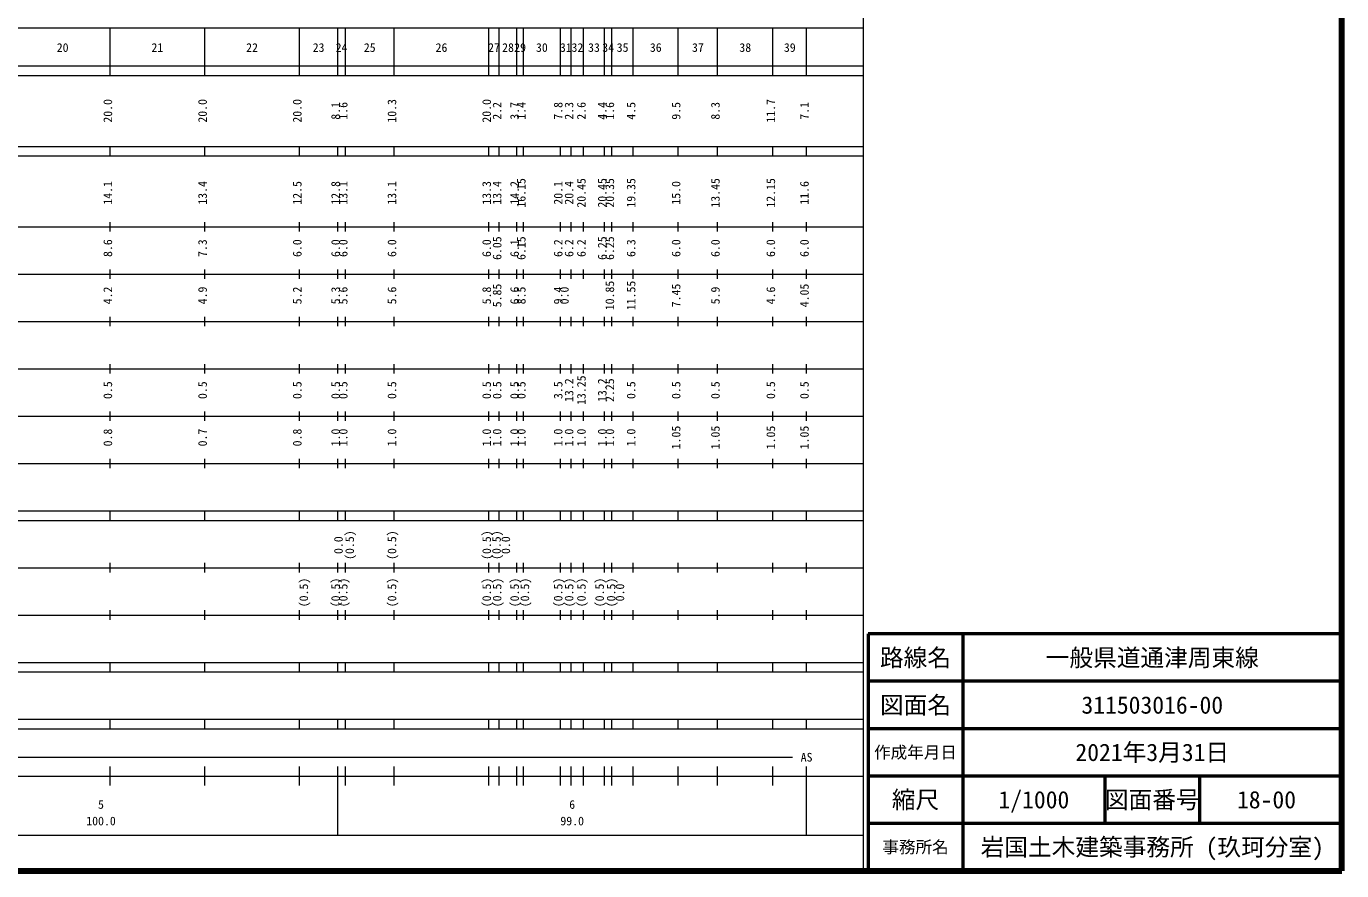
# Model space of a CAD drawing. Units: millimetres on the paper, enlarged 1000 times. Extents: x 40000 to 680000, y 20000 to 380000.
# Drawn here: x 402226 to 680000, y 20000 to 198357 of the extents above; entities that cross this region are included whole.
import ezdxf
from ezdxf.enums import TextEntityAlignment as Align

# ---------------------------------------------------------------- set-up
doc = ezdxf.new("R2010")
doc.units = ezdxf.units.MM
doc.header["$LTSCALE"] = 1000
for name, color, linetype, lineweight in [('M-TTL', 2, 'Continuous', 140), ('M-TTL-BAND', 7, 'Continuous', 13), ('M-TTL-FRAM', 2, 'Continuous', 50), ('M-TTL-LINE', 7, 'Continuous', 50)]:
    doc.layers.add(name, color=color, linetype=linetype, lineweight=lineweight)
doc.layers.add('M-TTL-TXT', color=7, linetype='Continuous')
doc.styles.add('ＭＳ ゴシック', font='')
doc.styles.get('ＭＳ ゴシック').set_extended_font_data('MS Gothic')

msp = doc.modelspace()

# ---------------------------------------------------------------- linework, layer by layer
at = {"layer": 'M-TTL'}
for p, q in [((680000, 20000), (680000, 380000)), ((40000, 20000), (680000, 20000))]:
    msp.add_line(p, q, dxfattribs=at)
at = {"layer": 'M-TTL-BAND'}
for p, q in [((579000, 20000), (579000, 370000)), ((68000, 198000), (579000, 198000)), ((419900, 188000), (419900, 198000)), ((439900, 188000), (439900, 198000)), ((459900, 188000), (459900, 198000)), ((468000, 188000), (468000, 198000)), ((469600, 188000), (469600, 198000)), ((479900, 188000), (479900, 198000)), ((499900, 188000), (499900, 198000)), ((502100, 188000), (502100, 198000)), ((505800, 188000), (505800, 198000)), ((507200, 188000), (507200, 198000)), ((515000, 188000), (515000, 198000)), ((517300, 188000), (517300, 198000)), ((519900, 188000), (519900, 198000)), ((524300, 188000), (524300, 198000)), ((525900, 188000), (525900, 198000)), ((530400, 188000), (530400, 198000)), ((539900, 188000), (539900, 198000)), ((548200, 188000), (548200, 198000)), ((559900, 188000), (559900, 198000)), ((567000, 188000), (567000, 198000)), ((40000, 190000), (579000, 190000)), ((40000, 188000), (579000, 188000)), ((40000, 173000), (579000, 173000)), ((419900, 171000), (419900, 173000)), ((439900, 171000), (439900, 173000)), ((459900, 171000), (459900, 173000)), ((468000, 171000), (468000, 173000)), ((469600, 171000), (469600, 173000)), ((479900, 171000), (479900, 173000)), ((499900, 171000), (499900, 173000)), ((502100, 171000), (502100, 173000)), ((505800, 171000), (505800, 173000)), ((507200, 171000), (507200, 173000)), ((515000, 171000), (515000, 173000)), ((517300, 171000), (517300, 173000)), ((519900, 171000), (519900, 173000)), ((524300, 171000), (524300, 173000)), ((525900, 171000), (525900, 173000)), ((530400, 171000), (530400, 173000)), ((539900, 171000), (539900, 173000)), ((548200, 171000), (548200, 173000)), ((559900, 171000), (559900, 173000)), ((567000, 171000), (567000, 173000)), ((40000, 171000), (579000, 171000)), ((40000, 156000), (579000, 156000)), ((419900, 155000), (419900, 157000)), ((439900, 155000), (439900, 157000)), ((459900, 155000), (459900, 157000)), ((468000, 155000), (468000, 157000)), ((469600, 155000), (469600, 157000)), ((479900, 155000), (479900, 157000)), ((499900, 155000), (499900, 157000)), ((502100, 155000), (502100, 157000)), ((505800, 155000), (505800, 157000)), ((507200, 155000), (507200, 157000)), ((515000, 155000), (515000, 157000)), ((517300, 155000), (517300, 157000)), ((519900, 155000), (519900, 157000)), ((524300, 155000), (524300, 157000)), ((525900, 155000), (525900, 157000)), ((530400, 155000), (530400, 157000)), ((539900, 155000), (539900, 157000)), ((548200, 155000), (548200, 157000)), ((559900, 155000), (559900, 157000)), ((567000, 155000), (567000, 157000)), ((46000, 146000), (579000, 146000)), ((419900, 145000), (419900, 147000)), ((439900, 145000), (439900, 147000)), ((459900, 145000), (459900, 147000)), ((468000, 145000), (468000, 147000)), ((469600, 145000), (469600, 147000)), ((479900, 145000), (479900, 147000)), ((499900, 145000), (499900, 147000)), ((502100, 145000), (502100, 147000)), ((505800, 145000), (505800, 147000)), ((507200, 145000), (507200, 147000)), ((515000, 145000), (515000, 147000)), ((517300, 145000), (517300, 147000)), ((519900, 145000), (519900, 147000)), ((524300, 145000), (524300, 147000)), ((525900, 145000), (525900, 147000)), ((530400, 145000), (530400, 147000)), ((539900, 145000), (539900, 147000)), ((548200, 145000), (548200, 147000)), ((559900, 145000), (559900, 147000)), ((567000, 145000), (567000, 147000)), ((419900, 135000), (419900, 137000)), ((439900, 135000), (439900, 137000)), ((459900, 135000), (459900, 137000)), ((468000, 135000), (468000, 137000)), ((469600, 135000), (469600, 137000)), ((479900, 135000), (479900, 137000)), ((499900, 135000), (499900, 137000)), ((502100, 135000), (502100, 137000)), ((505800, 135000), (505800, 137000)), ((507200, 135000), (507200, 137000)), ((515000, 135000), (515000, 137000)), ((517300, 135000), (517300, 137000)), ((519900, 135000), (519900, 137000)), ((524300, 135000), (524300, 137000)), ((525900, 135000), (525900, 137000)), ((530400, 135000), (530400, 137000)), ((539900, 135000), (539900, 137000)), ((548200, 135000), (548200, 137000)), ((559900, 135000), (559900, 137000)), ((567000, 135000), (567000, 137000)), ((52000, 136000), (579000, 136000)), ((46000, 126000), (579000, 126000)), ((419900, 125000), (419900, 127000)), ((439900, 125000), (439900, 127000)), ((459900, 125000), (459900, 127000)), ((468000, 125000), (468000, 127000)), ((469600, 125000), (469600, 127000)), ((479900, 125000), (479900, 127000)), ((499900, 125000), (499900, 127000)), ((502100, 125000), (502100, 127000)), ((505800, 125000), (505800, 127000)), ((507200, 125000), (507200, 127000)), ((515000, 125000), (515000, 127000)), ((517300, 125000), (517300, 127000)), ((519900, 125000), (519900, 127000)), ((524300, 125000), (524300, 127000)), ((525900, 125000), (525900, 127000)), ((530400, 125000), (530400, 127000)), ((539900, 125000), (539900, 127000)), ((548200, 125000), (548200, 127000)), ((559900, 125000), (559900, 127000)), ((567000, 125000), (567000, 127000)), ((419900, 115000), (419900, 117000)), ((439900, 115000), (439900, 117000)), ((459900, 115000), (459900, 117000)), ((468000, 115000), (468000, 117000)), ((469600, 115000), (469600, 117000)), ((479900, 115000), (479900, 117000)), ((499900, 115000), (499900, 117000)), ((502100, 115000), (502100, 117000)), ((505800, 115000), (505800, 117000)), ((507200, 115000), (507200, 117000)), ((515000, 115000), (515000, 117000)), ((517300, 115000), (517300, 117000)), ((519900, 115000), (519900, 117000)), ((524300, 115000), (524300, 117000)), ((525900, 115000), (525900, 117000)), ((530400, 115000), (530400, 117000)), ((539900, 115000), (539900, 117000)), ((548200, 115000), (548200, 117000)), ((559900, 115000), (559900, 117000)), ((567000, 115000), (567000, 117000)), ((52000, 116000), (579000, 116000)), ((46000, 106000), (579000, 106000)), ((419900, 105000), (419900, 107000)), ((439900, 105000), (439900, 107000)), ((459900, 105000), (459900, 107000)), ((468000, 105000), (468000, 107000)), ((469600, 105000), (469600, 107000)), ((479900, 105000), (479900, 107000)), ((499900, 105000), (499900, 107000)), ((502100, 105000), (502100, 107000)), ((505800, 105000), (505800, 107000)), ((507200, 105000), (507200, 107000)), ((515000, 105000), (515000, 107000)), ((517300, 105000), (517300, 107000)), ((519900, 105000), (519900, 107000)), ((524300, 105000), (524300, 107000)), ((525900, 105000), (525900, 107000)), ((530400, 105000), (530400, 107000)), ((539900, 105000), (539900, 107000)), ((548200, 105000), (548200, 107000)), ((559900, 105000), (559900, 107000)), ((567000, 105000), (567000, 107000)), ((40000, 96000), (579000, 96000)), ((419900, 94000), (419900, 96000)), ((439900, 94000), (439900, 96000)), ((459900, 94000), (459900, 96000)), ((468000, 94000), (468000, 96000)), ((469600, 94000), (469600, 96000)), ((479900, 94000), (479900, 96000)), ((499900, 94000), (499900, 96000)), ((502100, 94000), (502100, 96000)), ((505800, 94000), (505800, 96000)), ((507200, 94000), (507200, 96000)), ((515000, 94000), (515000, 96000)), ((517300, 94000), (517300, 96000)), ((519900, 94000), (519900, 96000)), ((524300, 94000), (524300, 96000)), ((525900, 94000), (525900, 96000)), ((530400, 94000), (530400, 96000)), ((539900, 94000), (539900, 96000)), ((548200, 94000), (548200, 96000)), ((559900, 94000), (559900, 96000)), ((567000, 94000), (567000, 96000)), ((40000, 94000), (579000, 94000)), ((49000, 84000), (579000, 84000)), ((419900, 83000), (419900, 85000)), ((439900, 83000), (439900, 85000)), ((459900, 83000), (459900, 85000)), ((468000, 83000), (468000, 85000)), ((469600, 83000), (469600, 85000)), ((479900, 83000), (479900, 85000)), ((499900, 83000), (499900, 85000)), ((502100, 83000), (502100, 85000)), ((505800, 83000), (505800, 85000)), ((507200, 83000), (507200, 85000)), ((515000, 83000), (515000, 85000)), ((517300, 83000), (517300, 85000)), ((519900, 83000), (519900, 85000)), ((524300, 83000), (524300, 85000)), ((525900, 83000), (525900, 85000)), ((530400, 83000), (530400, 85000)), ((539900, 83000), (539900, 85000)), ((548200, 83000), (548200, 85000)), ((559900, 83000), (559900, 85000)), ((567000, 83000), (567000, 85000)), ((419900, 73000), (419900, 75000)), ((439900, 73000), (439900, 75000)), ((459900, 73000), (459900, 75000)), ((468000, 73000), (468000, 75000)), ((469600, 73000), (469600, 75000)), ((479900, 73000), (479900, 75000)), ((499900, 73000), (499900, 75000)), ((502100, 73000), (502100, 75000)), ((505800, 73000), (505800, 75000)), ((507200, 73000), (507200, 75000)), ((515000, 73000), (515000, 75000)), ((517300, 73000), (517300, 75000)), ((519900, 73000), (519900, 75000)), ((524300, 73000), (524300, 75000)), ((525900, 73000), (525900, 75000)), ((530400, 73000), (530400, 75000)), ((539900, 73000), (539900, 75000)), ((548200, 73000), (548200, 75000)), ((559900, 73000), (559900, 75000)), ((567000, 73000), (567000, 75000)), ((40000, 74000), (579000, 74000)), ((40000, 64000), (579000, 64000)), ((419900, 62000), (419900, 64000)), ((439900, 62000), (439900, 64000)), ((459900, 62000), (459900, 64000)), ((468000, 62000), (468000, 64000)), ((469600, 62000), (469600, 64000)), ((479900, 62000), (479900, 64000)), ((499900, 62000), (499900, 64000)), ((502100, 62000), (502100, 64000)), ((505800, 62000), (505800, 64000)), ((507200, 62000), (507200, 64000)), ((515000, 62000), (515000, 64000)), ((517300, 62000), (517300, 64000)), ((519900, 62000), (519900, 64000)), ((524300, 62000), (524300, 64000)), ((525900, 62000), (525900, 64000)), ((530400, 62000), (530400, 64000)), ((539900, 62000), (539900, 64000)), ((548200, 62000), (548200, 64000)), ((559900, 62000), (559900, 64000)), ((567000, 62000), (567000, 64000)), ((40000, 62000), (579000, 62000)), ((40000, 52000), (579000, 52000)), ((40000, 50000), (579000, 50000)), ((419900, 50000), (419900, 52000)), ((439900, 50000), (439900, 52000)), ((459900, 50000), (459900, 52000)), ((468000, 50000), (468000, 52000)), ((469600, 50000), (469600, 52000)), ((479900, 50000), (479900, 52000)), ((499900, 50000), (499900, 52000)), ((502100, 50000), (502100, 52000)), ((505800, 50000), (505800, 52000)), ((507200, 50000), (507200, 52000)), ((515000, 50000), (515000, 52000)), ((517300, 50000), (517300, 52000)), ((519900, 50000), (519900, 52000)), ((524300, 50000), (524300, 52000)), ((525900, 50000), (525900, 52000)), ((530400, 50000), (530400, 52000)), ((539900, 50000), (539900, 52000)), ((548200, 50000), (548200, 52000)), ((559900, 50000), (559900, 52000)), ((567000, 50000), (567000, 52000)), ((101500, 44000), (564000, 44000)), ((419900, 38000), (419900, 42000)), ((439900, 38000), (439900, 42000)), ((459900, 38000), (459900, 42000)), ((468000, 27500), (468000, 42000)), ((469600, 38000), (469600, 42000)), ((479900, 38000), (479900, 42000)), ((499900, 38000), (499900, 42000)), ((502100, 38000), (502100, 42000)), ((505800, 38000), (505800, 42000)), ((507200, 38000), (507200, 42000)), ((515000, 38000), (515000, 42000)), ((517300, 38000), (517300, 42000)), ((519900, 38000), (519900, 42000)), ((524300, 38000), (524300, 42000)), ((525900, 38000), (525900, 42000)), ((530400, 38000), (530400, 42000)), ((539900, 38000), (539900, 42000)), ((548200, 38000), (548200, 42000)), ((559900, 38000), (559900, 42000)), ((567000, 27500), (567000, 42000)), ((40000, 40000), (579000, 40000)), ((68000, 27500), (579000, 27500))]:
    msp.add_line(p, q, dxfattribs=at)
at = {"layer": 'M-TTL-FRAM'}
for p, q in [((680000, 70000), (580000, 70000)), ((580000, 70000), (580000, 20000))]:
    msp.add_line(p, q, dxfattribs=at)
at = {"layer": 'M-TTL-LINE'}
for p, q in [((600000, 70000), (600000, 20000)), ((680000, 60000), (580000, 60000)), ((680000, 50000), (580000, 50000)), ((680000, 40000), (580000, 40000)), ((630000, 40000), (630000, 30000)), ((650000, 40000), (650000, 30000)), ((680000, 30000), (580000, 30000))]:
    msp.add_line(p, q, dxfattribs=at)

# ---------------------------------------------------------------- texts
at = {"layer": 'M-TTL-BAND', "style": 'ＭＳ ゴシック'}
for s, p in [('20', (409900, 192405)), ('21', (429900, 192405)), ('22', (449900, 192405)), ('23', (463950, 192405)), ('24', (468800, 192405)), ('25', (474750, 192405)), ('26', (489900, 192405)), ('27', (501000, 192405)), ('28', (503950, 192405)), ('29', (506500, 192405)), ('30', (511100, 192405)), ('31', (516150, 192405)), ('32', (518600, 192405)), ('33', (522100, 192405)), ('34', (525100, 192405)), ('35', (528150, 192405)), ('36', (535150, 192405)), ('37', (544050, 192405)), ('38', (554050, 192405)), ('39', (563450, 192405)), ('AS', (567000, 42500)), ('5', (418000, 32523)), ('6', (517500, 32523)), ('100.0', (418000, 29033)), ('99.0', (517500, 29033))]:
    msp.add_text(s, height=1833, dxfattribs=at).set_placement(p, align=Align.BOTTOM_CENTER)
for s, p in [('20.0', (420900, 180500)), ('20.0', (440900, 180500)), ('20.0', (460900, 180500)), ('8.1', (469000, 180500)), ('1.6', (470600, 180500)), ('10.3', (480900, 180500)), ('20.0', (500900, 180500)), ('2.2', (503100, 180500)), ('3.7', (506800, 180500)), ('1.4', (508200, 180500)), ('7.8', (516000, 180500)), ('2.3', (518300, 180500)), ('2.6', (520900, 180500)), ('4.4', (525300, 180500)), ('1.6', (526900, 180500)), ('4.5', (531400, 180500)), ('9.5', (540900, 180500)), ('8.3', (549200, 180500)), ('11.7', (560900, 180500)), ('7.1', (568000, 180500)), ('14.1', (420900, 163174)), ('13.4', (440900, 163174)), ('12.5', (460900, 163174)), ('12.8', (469000, 163174)), ('13.1', (470600, 163174)), ('13.1', (480900, 163174)), ('13.3', (500900, 163174)), ('13.4', (503100, 163174)), ('14.2', (506800, 163174)), ('16.15', (508200, 163174)), ('20.1', (516000, 163174)), ('20.4', (518300, 163174)), ('20.45', (520900, 163174)), ('20.45', (525300, 163174)), ('20.35', (526900, 163174)), ('19.35', (531400, 163174)), ('15.0', (540900, 163174)), ('13.45', (549200, 163174)), ('12.15', (560900, 163174)), ('11.6', (568000, 163174)), ('8.6', (420900, 151500)), ('7.3', (440900, 151500)), ('6.0', (460900, 151500)), ('6.0', (469000, 151500)), ('6.0', (470600, 151500)), ('6.0', (480900, 151500)), ('6.0', (500900, 151500)), ('6.05', (503100, 151500)), ('6.1', (506800, 151500)), ('6.15', (508200, 151500)), ('6.2', (516000, 151500)), ('6.2', (518300, 151500)), ('6.2', (520900, 151500)), ('6.25', (525300, 151500)), ('6.25', (526900, 151500)), ('6.3', (531400, 151500)), ('6.0', (540900, 151500)), ('6.0', (549200, 151500)), ('6.0', (560900, 151500)), ('6.0', (568000, 151500)), ('10.85', (526900, 141500)), ('11.55', (531400, 141500)), ('4.2', (420900, 141500)), ('4.9', (440900, 141500)), ('5.2', (460900, 141500)), ('5.3', (469000, 141500)), ('5.6', (470600, 141500)), ('5.6', (480900, 141500)), ('5.8', (500900, 141500)), ('5.85', (503100, 141500)), ('6.6', (506800, 141500)), ('8.5', (508200, 141500)), ('9.4', (516000, 141500)), ('0.0', (517300, 141500)), ('7.45', (540900, 141500)), ('5.9', (549200, 141500)), ('4.6', (560900, 141500)), ('4.05', (568000, 141500)), ('0.5', (420900, 121500)), ('0.5', (440900, 121500)), ('0.5', (460900, 121500)), ('0.5', (469000, 121500)), ('0.5', (470600, 121500)), ('0.5', (480900, 121500)), ('0.5', (500900, 121500)), ('0.5', (503100, 121500)), ('0.5', (506800, 121500)), ('0.5', (508200, 121500)), ('3.5', (516000, 121500)), ('13.2', (518300, 121500)), ('13.25', (520900, 121500)), ('13.2', (525300, 121500)), ('2.25', (526900, 121500)), ('0.5', (531400, 121500)), ('0.5', (540900, 121500)), ('0.5', (549200, 121500)), ('0.5', (560900, 121500)), ('0.5', (568000, 121500)), ('0.8', (420900, 111500)), ('0.7', (440900, 111500)), ('0.8', (460900, 111500)), ('1.0', (469000, 111500)), ('1.0', (470600, 111500)), ('1.0', (480900, 111500)), ('1.0', (500900, 111500)), ('1.0', (503100, 111500)), ('1.0', (506800, 111500)), ('1.0', (508200, 111500)), ('1.0', (516000, 111500)), ('1.0', (518300, 111500)), ('1.0', (520900, 111500)), ('1.0', (525300, 111500)), ('1.0', (526900, 111500)), ('1.0', (531400, 111500)), ('1.05', (540900, 111500)), ('1.05', (549200, 111500)), ('1.05', (560900, 111500)), ('1.05', (568000, 111500)), ('0.0', (469600, 88764)), ('(0.5)', (471970, 88764)), ('(0.5)', (480900, 88764)), ('(0.5)', (500900, 88764)), ('(0.5)', (502975, 88764)), ('0.0', (504931, 88764)), ('(0.5)', (462270, 78764)), ('(0.5)', (469000, 78764)), ('(0.5)', (470600, 78764)), ('(0.5)', (480900, 78764)), ('(0.5)', (500900, 78764)), ('(0.5)', (503100, 78764)), ('(0.5)', (506800, 78764)), ('(0.5)', (508963, 78764)), ('(0.5)', (516000, 78764)), ('(0.5)', (518300, 78764)), ('(0.5)', (520900, 78764)), ('(0.5)', (524742, 78764)), ('(0.5)', (527176, 78764)), ('0.0', (529031, 78764))]:
    msp.add_text(s, height=1833, rotation=90, dxfattribs=at).set_placement(p, align=Align.BOTTOM_CENTER)
at = {"layer": 'M-TTL-TXT', "style": 'ＭＳ ゴシック'}
for s, height, p in [('路線名', 3666, (590000, 65000)), ('路線名', 3666, (590000, 65000)), ('一般県道通津周東線', 3666, (640000, 65000)), ('図面名', 3666, (590000, 55000)), ('図面名', 3666, (590000, 55000)), ('311503016-00', 3666, (640000, 55000)), ('2021年3月31日', 3666, (640000, 45000)), ('作成年月日', 2566, (590000, 45000)), ('作成年月日', 2566, (590000, 45000)), ('縮尺', 3666, (590000, 35000)), ('縮尺', 3666, (590000, 35000)), ('1/1000', 3666, (615000, 35000)), ('図面番号', 3666, (640000, 35000)), ('図面番号', 3666, (640000, 35000)), ('18-00', 3666, (664125, 35000)), ('事務所名', 2566, (590000, 25000)), ('事務所名', 2566, (590000, 25000)), ('岩国土木建築事務所 (玖珂分室)', 3666, (640000, 25000))]:
    msp.add_text(s, height=height, dxfattribs=at).set_placement(p, align=Align.MIDDLE_CENTER)

doc.saveas('drawing.dxf')
